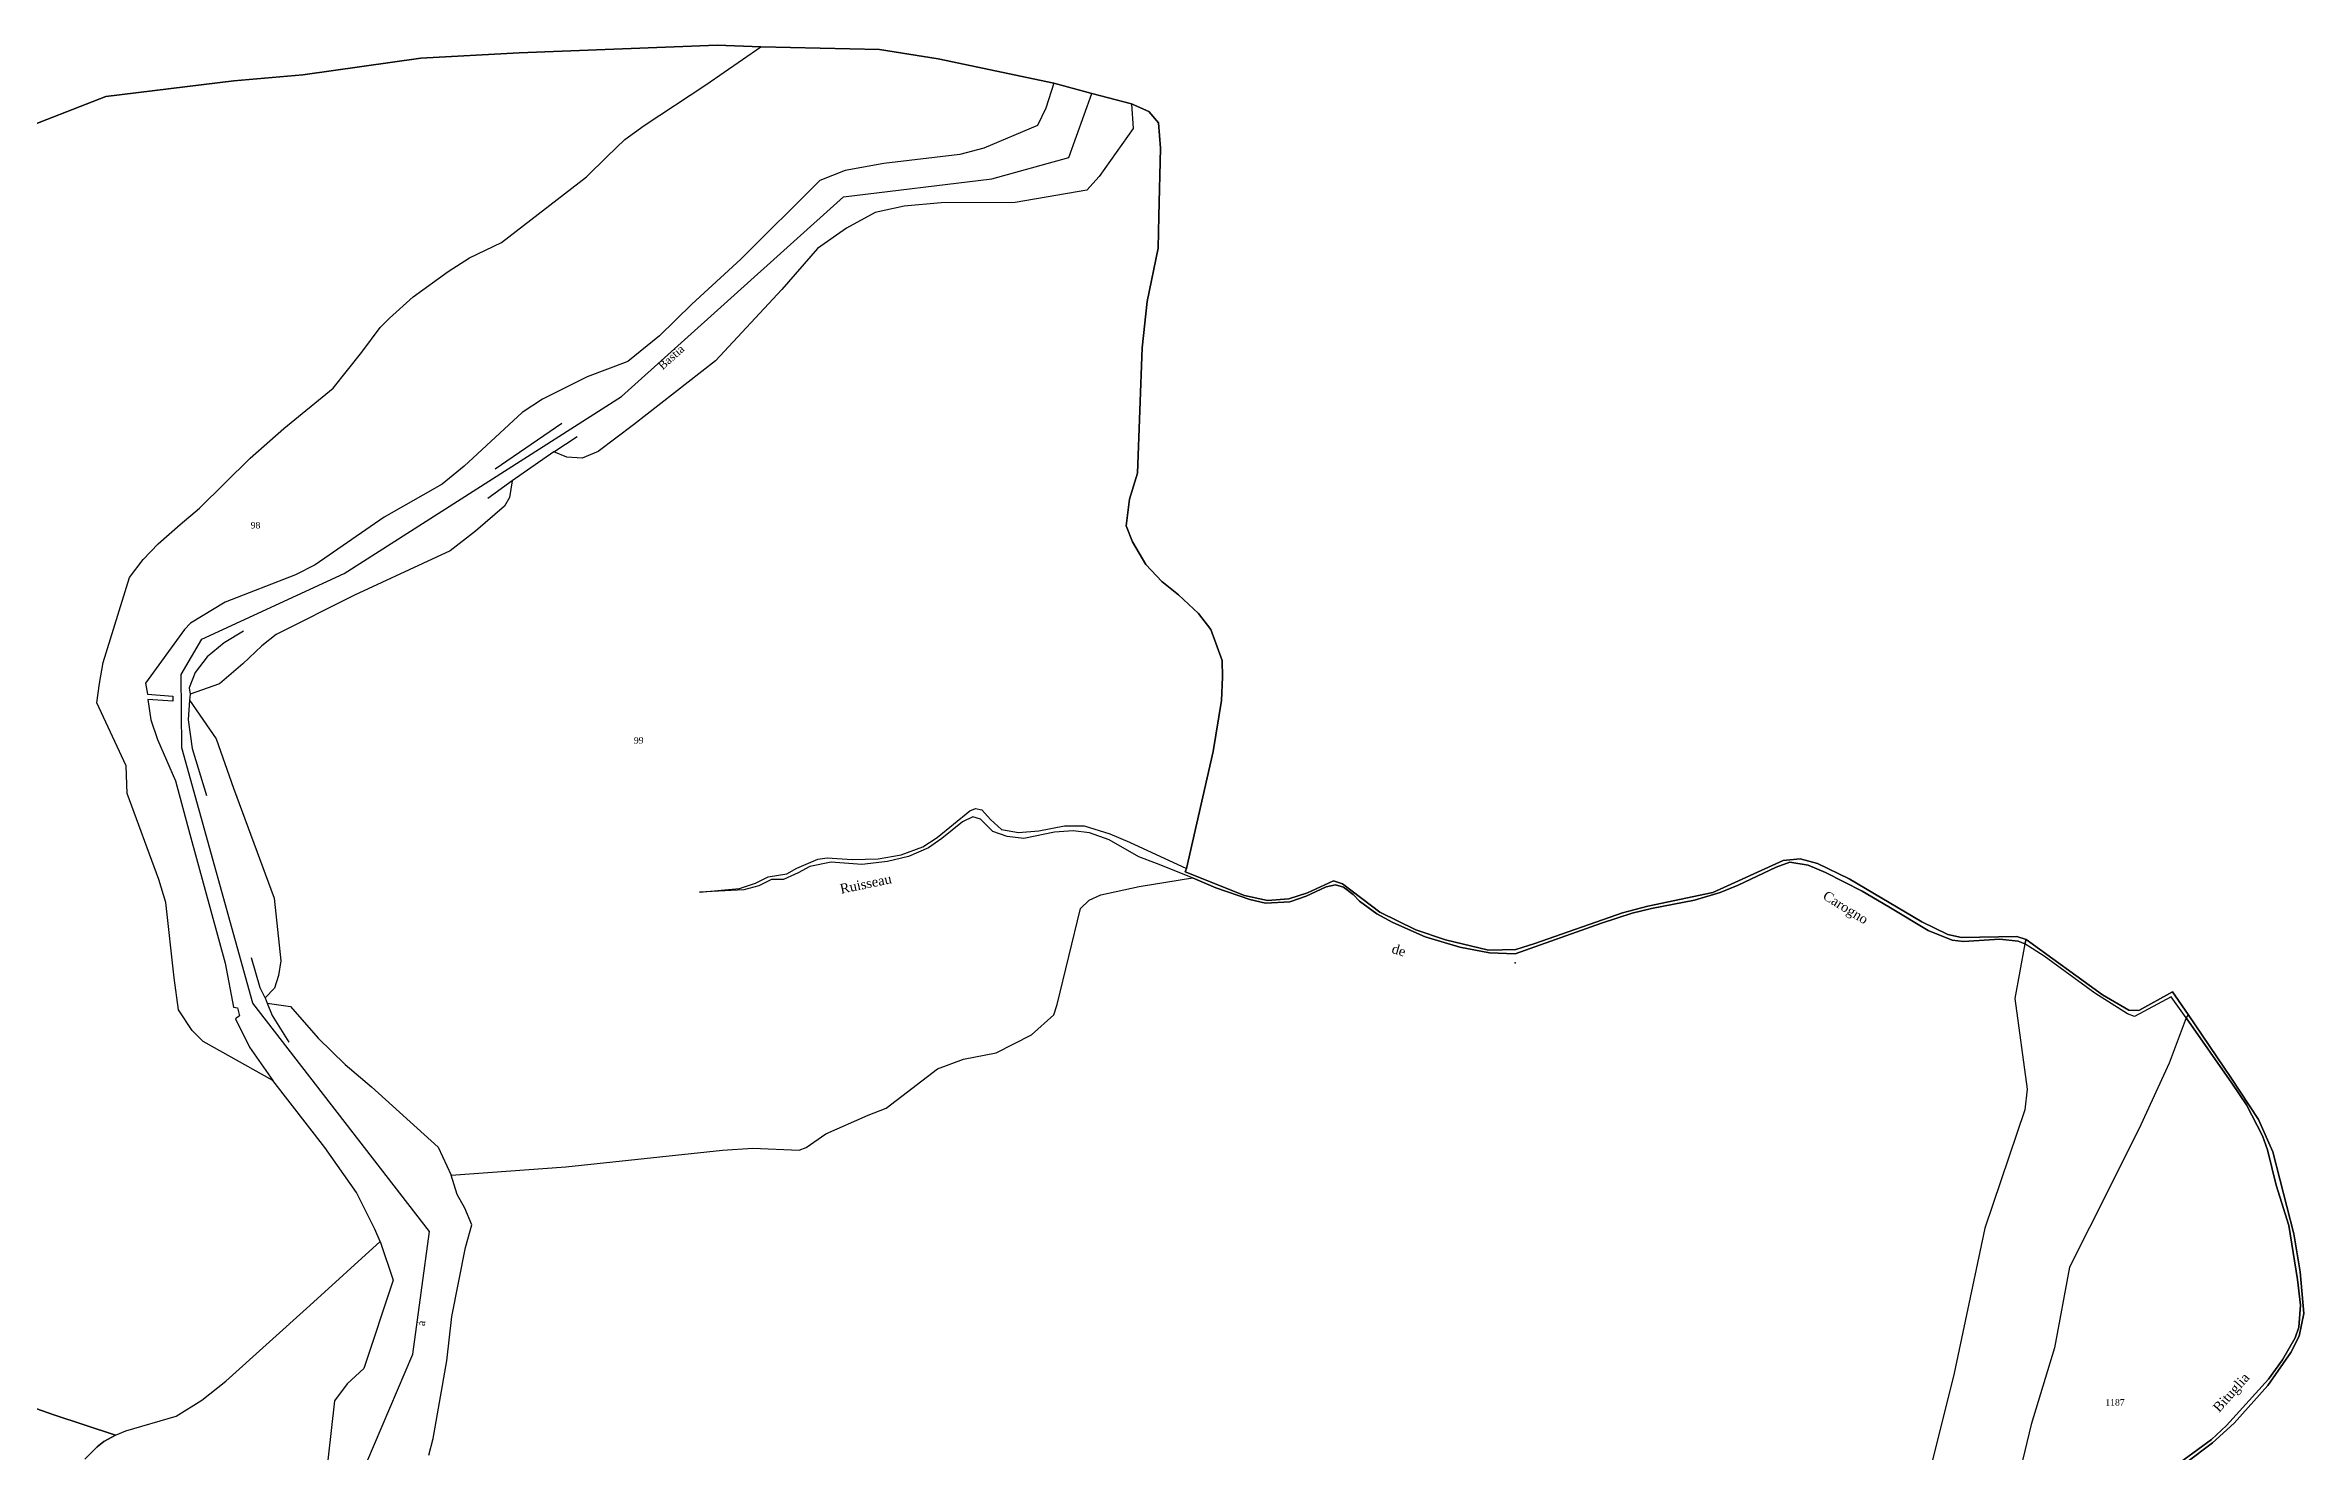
# Model space of a CAD drawing. Extents: x 1206804 to 1210977, y 6152742 to 6157901.
# Drawn here: x 1208532 to 1209237, y 6156231 to 6156670 of the extents above; entities that cross this region are included whole.
import ezdxf

# ---------------------------------------------------------------- set-up
doc = ezdxf.new("R2010")
doc.units = 0
doc.linetypes.add('CONTINU', pattern=[0])
doc.layers.get('0').update_dxf_attribs({"linetype": 'CONTINU'})
for name, color, linetype in [('1FLECHEFL', 7, 'CONTINU'), ('1LIEUDIT', 7, 'CONTINU'), ('1PARCELLE', 7, 'CONTINU'), ('1SECTION', 7, 'CONTINU'), ('1SUBDSECT', 7, 'CONTINU'), ('1TRONFLUV', 7, 'CONTINU'), ('1ZONCOMM', 7, 'CONTINU'), ('3PARCELLETEX', 7, 'CONTINU'), ('3PONT', 7, 'CONTINU'), ('3SENTIER', 7, 'CONTINU'), ('3TRONFLUVTEX', 7, 'CONTINU'), ('3ZONCOMMTEX', 7, 'CONTINU')]:
    doc.layers.add(name, color=color, linetype=linetype)
doc.styles.get("Standard").update_dxf_attribs({"font": 'Times New Roman'})

# ---------------------------------------------------------------- blocks, each defined once
blk = doc.blocks.new('FLECHRU1')
blk.add_point((0, 0))

msp = doc.modelspace()

# ---------------------------------------------------------------- linework, layer by layer
at = {"layer": '1LIEUDIT'}
for points in [[(1208517.68, 6156248.35), (1208534.2, 6156242.53), (1208553.45, 6156236.09), (1208556.76, 6156237.44), (1208572.42, 6156242.11), (1208580.52, 6156247.04), (1208587.96, 6156252.97), (1208614.25, 6156276.63), (1208636.17, 6156296.61), (1208634.57, 6156300.51), (1208628.8, 6156311.87), (1208618.91, 6156325.97), (1208602.7, 6156346.85), (1208602.7, 6156346.85), (1208580.87, 6156359.04), (1208577.42, 6156362.54), (1208573.2, 6156368.94), (1208571.79, 6156379), (1208569.26, 6156402.49), (1208567.08, 6156409.7), (1208557.15, 6156436.49), (1208556.78, 6156445.14), (1208547.65, 6156464.81), (1208548.46, 6156470.85), (1208549.63, 6156477.48), (1208557.84, 6156504.04), (1208562.19, 6156509.63), (1208566.82, 6156514.54), (1208573.66, 6156520.57), (1208579.73, 6156525.61), (1208595.55, 6156541.26), (1208606.06, 6156550.53), (1208621.55, 6156563.1), (1208630.47, 6156574.38), (1208636.24, 6156582.06), (1208639.16, 6156584.99), (1208646.49, 6156591.61), (1208657.43, 6156599.61), (1208664.15, 6156603.85), (1208674.1, 6156608.66), (1208700.69, 6156629.17), (1208707.13, 6156635.49), (1208712.7, 6156640.75), (1208718.7, 6156645.12), (1208737.98, 6156657.91), (1208755.19, 6156669.79), (1208741.55, 6156670.25), (1208679.66, 6156667.9), (1208648.95, 6156666.17), (1208612.02, 6156661.03), (1208590.52, 6156659.1), (1208550.46, 6156654.25), (1208521.62, 6156642.97)], [(1208543.92, 6156228.6), (1208547.75, 6156232.48), (1208549.84, 6156234.13), (1208553.45, 6156236.09), (1208556.76, 6156237.44), (1208572.42, 6156242.11), (1208580.52, 6156247.04), (1208587.96, 6156252.97), (1208614.25, 6156276.63), (1208636.17, 6156296.61), (1208634.57, 6156300.51), (1208628.8, 6156311.87), (1208618.91, 6156325.97), (1208602.7, 6156346.85), (1208602.7, 6156346.85), (1208580.87, 6156359.04), (1208577.42, 6156362.54), (1208573.2, 6156368.94), (1208571.79, 6156379), (1208569.26, 6156402.49), (1208567.08, 6156409.7), (1208557.15, 6156436.49), (1208556.78, 6156445.14), (1208547.65, 6156464.81), (1208548.46, 6156470.85), (1208549.63, 6156477.48), (1208557.84, 6156504.04), (1208562.19, 6156509.63), (1208566.82, 6156514.54), (1208573.66, 6156520.57), (1208579.73, 6156525.61), (1208595.55, 6156541.26), (1208606.06, 6156550.53), (1208621.55, 6156563.1), (1208630.47, 6156574.38), (1208636.24, 6156582.06), (1208639.16, 6156584.99), (1208646.49, 6156591.61), (1208657.43, 6156599.61), (1208664.15, 6156603.85), (1208674.1, 6156608.66), (1208700.69, 6156629.17), (1208707.13, 6156635.49), (1208712.7, 6156640.75), (1208718.7, 6156645.12), (1208737.98, 6156657.91), (1208755.19, 6156669.79), (1208792.22, 6156668.86), (1208810.56, 6156665.94), (1208846.71, 6156658.39), (1208858.59, 6156655.21), (1208871.01, 6156651.97), (1208876.41, 6156649.51), (1208879.46, 6156646.02), (1208880.06, 6156638.1), (1208879.55, 6156616.87), (1208879.32, 6156606.83), (1208875.92, 6156590.15), (1208874.35, 6156575.78), (1208872.86, 6156536.58), (1208870.34, 6156528.45), (1208869.28, 6156520.11), (1208871.31, 6156515.17), (1208875.42, 6156508.03), (1208880.48, 6156502.73), (1208885.63, 6156498.55), (1208891.94, 6156492.76), (1208895.79, 6156487.77), (1208899.27, 6156478.1), (1208899.4, 6156472.89), (1208899.14, 6156465.55), (1208896.49, 6156449.64), (1208888.14, 6156413.07), (1208887.74, 6156412.04), (1208906.31, 6156404.63), (1208913.48, 6156403.13), (1208920.16, 6156403.63), (1208925.97, 6156405.49), (1208934.12, 6156409.26), (1208936.92, 6156408.36), (1208948.54, 6156399.43), (1208959.81, 6156393.96), (1208969.07, 6156390.81), (1208982.51, 6156387.59), (1208991.07, 6156387.82), (1208997.04, 6156389.7), (1209024.4, 6156399.28), (1209032.28, 6156401.39), (1209052.59, 6156405.66), (1209074.64, 6156415.57), (1209079.87, 6156416.15), (1209085.38, 6156414.65), (1209095.18, 6156409.9), (1209117.91, 6156396.41), (1209126.04, 6156392.46), (1209130.36, 6156391.6), (1209147.6, 6156391.85), (1209150.53, 6156390.91), (1209174.39, 6156373.62), (1209182.65, 6156368.9), (1209185.76, 6156368.74), (1209196.31, 6156374.56), (1209201.14, 6156367.48), (1209214.53, 6156347.87), (1209223.09, 6156334.7), (1209227.58, 6156324.63), (1209234.18, 6156299.05), (1209236.15, 6156287.13), (1209237.3, 6156274.18), (1209235.85, 6156267.07), (1209233.22, 6156261.95), (1209226.07, 6156251.64), (1209215.54, 6156239.88), (1209208.81, 6156233.69), (1209183, 6156214.39)], [(1208360.39, 6156226.86), (1208372.9, 6156236.16), (1208377.17, 6156238.92), (1208386.62, 6156244.4), (1208394.67, 6156245.82), (1208400.14, 6156246.59), (1208409.33, 6156247.45), (1208414.57, 6156246.57), (1208434.28, 6156241.99), (1208467.03, 6156233.14), (1208497.2, 6156255.18), (1208499.97, 6156254.87), (1208503.62, 6156254.02), (1208517.68, 6156248.35), (1208534.2, 6156242.53), (1208553.45, 6156236.09), (1208549.84, 6156234.13), (1208547.75, 6156232.48), (1208543.92, 6156228.6)]]:
    msp.add_lwpolyline(points, dxfattribs=at)
at = {"layer": '1PARCELLE'}
for points in [[(1208517.68, 6156248.35), (1208534.2, 6156242.53), (1208553.45, 6156236.09), (1208556.76, 6156237.44), (1208572.42, 6156242.11), (1208580.52, 6156247.04), (1208587.96, 6156252.97), (1208614.25, 6156276.63), (1208636.17, 6156296.61), (1208634.57, 6156300.51), (1208628.8, 6156311.87), (1208618.91, 6156325.97), (1208602.7, 6156346.85), (1208580.87, 6156359.04), (1208577.42, 6156362.54), (1208573.2, 6156368.94), (1208571.79, 6156379), (1208569.26, 6156402.49), (1208567.08, 6156409.7), (1208557.15, 6156436.49), (1208556.78, 6156445.14), (1208547.65, 6156464.81), (1208548.46, 6156470.85), (1208549.63, 6156477.48), (1208557.84, 6156504.04), (1208562.19, 6156509.63), (1208566.82, 6156514.54), (1208573.66, 6156520.57), (1208579.73, 6156525.61), (1208595.55, 6156541.26), (1208606.06, 6156550.53), (1208621.55, 6156563.1), (1208630.47, 6156574.38), (1208636.24, 6156582.06), (1208639.16, 6156584.99), (1208646.49, 6156591.61), (1208657.43, 6156599.61), (1208664.15, 6156603.85), (1208674.1, 6156608.66), (1208700.69, 6156629.17), (1208707.13, 6156635.49), (1208712.7, 6156640.75), (1208718.7, 6156645.12), (1208737.98, 6156657.91), (1208755.19, 6156669.79), (1208741.55, 6156670.25), (1208679.66, 6156667.9), (1208648.95, 6156666.17), (1208612.02, 6156661.03), (1208590.52, 6156659.1), (1208550.46, 6156654.25), (1208521.62, 6156642.97)], [(1208651.4, 6156229.89), (1208652.79, 6156235.04), (1208657.03, 6156259.36), (1208658.61, 6156273.16), (1208662.91, 6156294.79), (1208664.85, 6156301.79), (1208662.64, 6156307.07), (1208660.28, 6156311.29), (1208658.36, 6156317.34), (1208694.22, 6156319.94), (1208743.22, 6156325.12), (1208752.6, 6156325.81), (1208767.16, 6156325.1), (1208769.27, 6156325.97), (1208775.43, 6156330.26), (1208788.72, 6156336.05), (1208794.34, 6156338.23), (1208810.36, 6156350.52), (1208818.48, 6156353.6), (1208828.67, 6156355.52), (1208839.7, 6156361.13), (1208846.72, 6156367.37), (1208847.71, 6156370.65), (1208855, 6156400.65), (1208857.7, 6156403.2), (1208861.43, 6156404.88), (1208873.36, 6156407.47), (1208890.04, 6156410.17), (1208897.35, 6156407.04), (1208907.95, 6156403.38), (1208912.88, 6156402.3), (1208920.45, 6156402.66), (1208925.58, 6156404.42), (1208931.84, 6156407.37), (1208934.77, 6156407.96), (1208937.18, 6156407.25), (1208940.25, 6156405.03), (1208942.18, 6156402.93), (1208947.65, 6156398.91), (1208952.59, 6156396.24), (1208962.73, 6156391.72), (1208973.55, 6156388.56), (1208982.79, 6156386.73), (1208990.85, 6156386.48), (1209017.79, 6156396.01), (1209027.4, 6156399.2), (1209033.42, 6156400.66), (1209046.88, 6156403.23), (1209054.92, 6156405.64), (1209060.56, 6156407.95), (1209072.38, 6156413.57), (1209076.65, 6156415.04), (1209082.43, 6156414.2), (1209087.86, 6156411.86), (1209099.32, 6156406.08), (1209107.64, 6156401.13), (1209119.93, 6156393.76), (1209127.41, 6156390.73), (1209130.97, 6156390.29), (1209142.32, 6156390.99), (1209148.07, 6156390.46), (1209150.1, 6156389.58), (1209147, 6156372.49), (1209150.83, 6156344.2), (1209150.12, 6156337.72), (1209137.66, 6156300.73), (1209128.08, 6156255.52), (1209118.52, 6156217.5)], [(1209187.14, 6156219.14), (1209208.47, 6156234.75), (1209213.11, 6156239.16), (1209226.24, 6156253.59), (1209230.62, 6156259.7), (1209234.63, 6156266.58), (1209235.75, 6156269.84), (1209236.22, 6156276.77), (1209235.31, 6156284.8), (1209232.62, 6156301.63), (1209228.68, 6156314.23), (1209225.97, 6156325.21), (1209224.35, 6156329.6), (1209219.4, 6156339.31), (1209214.78, 6156346.11), (1209214.78, 6156346.11), (1209200.52, 6156366.49), (1209195.24, 6156352.34), (1209186.33, 6156333.02), (1209176.61, 6156313.37), (1209164.06, 6156288.6), (1209159.37, 6156263.41), (1209152.09, 6156239.48), (1209148.81, 6156225.57)], [(1208543.92, 6156228.6), (1208547.75, 6156232.48), (1208549.84, 6156234.13), (1208553.45, 6156236.09), (1208553.45, 6156236.09), (1208556.76, 6156237.44), (1208572.42, 6156242.11), (1208580.52, 6156247.04), (1208587.96, 6156252.97), (1208614.25, 6156276.63), (1208636.17, 6156296.61), (1208640.26, 6156284.59), (1208631.1, 6156256.9), (1208625.87, 6156252.2), (1208621.89, 6156246.9), (1208618.09, 6156212.62)], [(1208543.92, 6156228.6), (1208547.75, 6156232.48), (1208549.84, 6156234.13), (1208553.45, 6156236.09), (1208534.2, 6156242.53), (1208517.68, 6156248.35), (1208503.62, 6156254.02), (1208499.97, 6156254.87), (1208497.2, 6156255.18), (1208467.03, 6156233.14), (1208434.28, 6156241.99), (1208414.57, 6156246.57), (1208409.33, 6156247.45), (1208400.14, 6156246.59), (1208394.67, 6156245.82), (1208386.62, 6156244.4), (1208377.17, 6156238.92), (1208372.9, 6156236.16), (1208360.39, 6156226.86)]]:
    msp.add_lwpolyline(points, dxfattribs=at)
for points in [[(1208602.7, 6156346.85), (1208580.87, 6156359.04), (1208577.42, 6156362.54), (1208573.2, 6156368.94), (1208571.79, 6156379), (1208569.26, 6156402.49), (1208567.08, 6156409.7), (1208557.15, 6156436.49), (1208556.78, 6156445.14), (1208547.65, 6156464.81), (1208548.46, 6156470.85), (1208549.63, 6156477.48), (1208557.84, 6156504.04), (1208562.19, 6156509.63), (1208566.82, 6156514.54), (1208573.66, 6156520.57), (1208579.73, 6156525.61), (1208595.55, 6156541.26), (1208606.06, 6156550.53), (1208621.55, 6156563.1), (1208630.47, 6156574.38), (1208636.24, 6156582.06), (1208639.16, 6156584.99), (1208646.49, 6156591.61), (1208657.43, 6156599.61), (1208664.15, 6156603.85), (1208674.1, 6156608.66), (1208700.69, 6156629.17), (1208707.13, 6156635.49), (1208712.7, 6156640.75), (1208718.7, 6156645.12), (1208737.98, 6156657.91), (1208755.19, 6156669.79), (1208792.22, 6156668.86), (1208810.56, 6156665.94), (1208846.71, 6156658.39), (1208844.16, 6156650.55), (1208841.55, 6156645.16), (1208824.78, 6156638.07), (1208817.31, 6156636.07), (1208793.54, 6156633.26), (1208781.49, 6156631.09), (1208773.58, 6156627.95), (1208748.91, 6156603.37), (1208733.58, 6156589.33), (1208723.53, 6156579.52), (1208713.54, 6156571.5), (1208700.87, 6156566.67), (1208686.94, 6156559.66), (1208680.62, 6156555.49), (1208662.47, 6156538.75), (1208655.58, 6156533.11), (1208637.47, 6156522.83), (1208615.91, 6156507.97), (1208609.69, 6156504.79), (1208587.81, 6156496.28), (1208576.93, 6156489.78), (1208575.05, 6156487.72), (1208562.83, 6156471.04), (1208563.51, 6156467.59), (1208571.39, 6156466.95), (1208571.41, 6156465.38), (1208563.59, 6156465.9), (1208564.53, 6156459.52), (1208566.66, 6156453.4), (1208572.25, 6156440.45), (1208576.71, 6156423.85), (1208587.77, 6156383.54), (1208590.39, 6156369.8), (1208591.57, 6156369.6), (1208592.22, 6156367.09), (1208591.02, 6156366.13), (1208595.36, 6156357.29), (1208602.7, 6156346.85)], [(1208890.04, 6156410.17), (1208878.78, 6156414.72), (1208873.3, 6156416.75), (1208864.02, 6156422.06), (1208857.84, 6156424.27), (1208852.74, 6156424.84), (1208846.91, 6156424.49), (1208837.33, 6156422.5), (1208832.11, 6156423.11), (1208827.67, 6156424.67), (1208823.79, 6156428.56), (1208821.4, 6156429.21), (1208818.17, 6156427.68), (1208811.74, 6156422.48), (1208807.57, 6156419.59), (1208801.3, 6156416.86), (1208794.7, 6156415.29), (1208786.69, 6156414.35), (1208777.09, 6156415.11), (1208770.48, 6156413.7), (1208766.86, 6156411.75), (1208762.25, 6156409.71), (1208758.51, 6156409.65), (1208754.56, 6156407.66), (1208749.84, 6156406.42), (1208735.94, 6156405.67), (1208748.45, 6156406.84), (1208753.45, 6156408.54), (1208757.43, 6156410.48), (1208763.31, 6156411.49), (1208766.42, 6156413.24), (1208772.96, 6156416), (1208775.91, 6156416.43), (1208783.69, 6156415.94), (1208791.83, 6156416.08), (1208799.04, 6156417.42), (1208805.78, 6156419.88), (1208810.26, 6156422.82), (1208820.43, 6156431.13), (1208822.21, 6156431.89), (1208824.2, 6156431.46), (1208826.87, 6156428.44), (1208830.36, 6156425.28), (1208835.65, 6156424.4), (1208842.02, 6156424.92), (1208850.02, 6156426.39), (1208856.2, 6156426.46), (1208864.24, 6156423.98), (1208870.33, 6156421.36), (1208888.14, 6156413.07), (1208896.49, 6156449.64), (1208899.14, 6156465.55), (1208899.4, 6156472.89), (1208899.27, 6156478.1), (1208895.79, 6156487.77), (1208891.94, 6156492.76), (1208885.63, 6156498.55), (1208880.48, 6156502.73), (1208875.42, 6156508.03), (1208871.31, 6156515.17), (1208869.28, 6156520.11), (1208870.34, 6156528.45), (1208872.86, 6156536.58), (1208874.35, 6156575.78), (1208875.92, 6156590.15), (1208879.32, 6156606.83), (1208879.55, 6156616.87), (1208880.06, 6156638.1), (1208879.46, 6156646.02), (1208876.41, 6156649.51), (1208871.01, 6156651.97), (1208871.46, 6156644.2), (1208860.83, 6156629.29), (1208857, 6156625.02), (1208834.67, 6156621.14), (1208811.5, 6156621), (1208799.94, 6156620.02), (1208790.85, 6156617.98), (1208781.87, 6156613.13), (1208772.84, 6156606.77), (1208761.74, 6156593.95), (1208740.97, 6156571.7), (1208715.31, 6156551.63), (1208704.34, 6156543.36), (1208699.27, 6156541.22), (1208694.53, 6156541.61), (1208690.44, 6156543.26), (1208677.46, 6156534.17), (1208676.57, 6156528.97), (1208675.07, 6156526.32), (1208666.01, 6156518.51), (1208658.04, 6156512.28), (1208628.14, 6156498.45), (1208603.7, 6156486.23), (1208599.22, 6156482.65), (1208593.24, 6156477.07), (1208586.03, 6156470.8), (1208576.78, 6156467.51), (1208576.59, 6156465.69), (1208585, 6156453.6), (1208590.33, 6156438.23), (1208603.12, 6156403.82), (1208605.12, 6156384.23), (1208604.39, 6156379.67), (1208603.14, 6156375.7), (1208600.23, 6156372.68), (1208600.86, 6156371.05), (1208608.14, 6156370.04), (1208616.87, 6156360.15), (1208625.22, 6156351.86), (1208633.47, 6156344.92), (1208654.28, 6156326.09), (1208658.36, 6156317.34), (1208694.22, 6156319.94), (1208743.22, 6156325.12), (1208752.6, 6156325.81), (1208767.16, 6156325.1), (1208769.27, 6156325.97), (1208775.43, 6156330.26), (1208788.72, 6156336.05), (1208794.34, 6156338.23), (1208810.36, 6156350.52), (1208818.48, 6156353.6), (1208828.67, 6156355.52), (1208839.7, 6156361.13), (1208846.72, 6156367.37), (1208847.71, 6156370.65), (1208855, 6156400.65), (1208857.7, 6156403.2), (1208861.43, 6156404.88), (1208873.36, 6156407.47), (1208890.04, 6156410.17)]]:
    msp.add_lwpolyline(points, close=True, dxfattribs=at)
at = {"layer": '1SECTION'}
msp.add_lwpolyline([(1209183, 6156214.39), (1209208.81, 6156233.69), (1209215.54, 6156239.88), (1209226.07, 6156251.64), (1209233.22, 6156261.95), (1209235.85, 6156267.07), (1209237.3, 6156274.18), (1209236.15, 6156287.13), (1209234.18, 6156299.05), (1209227.58, 6156324.63), (1209223.09, 6156334.7), (1209214.53, 6156347.87), (1209201.14, 6156367.48), (1209196.31, 6156374.56), (1209185.76, 6156368.74), (1209182.65, 6156368.9), (1209174.39, 6156373.62), (1209150.53, 6156390.91), (1209147.6, 6156391.85), (1209130.36, 6156391.6), (1209126.04, 6156392.46), (1209117.91, 6156396.41), (1209095.18, 6156409.9), (1209085.38, 6156414.65), (1209079.87, 6156416.15), (1209074.64, 6156415.57), (1209052.59, 6156405.66), (1209032.28, 6156401.39), (1209024.4, 6156399.28), (1208997.04, 6156389.7), (1208991.07, 6156387.82), (1208982.51, 6156387.59), (1208969.07, 6156390.81), (1208959.81, 6156393.96), (1208948.54, 6156399.43), (1208936.92, 6156408.36), (1208934.12, 6156409.26), (1208925.97, 6156405.49), (1208920.16, 6156403.63), (1208913.48, 6156403.13), (1208906.31, 6156404.63), (1208887.74, 6156412.04), (1208888.14, 6156413.07), (1208896.49, 6156449.64), (1208899.14, 6156465.55), (1208899.4, 6156472.89), (1208899.27, 6156478.1), (1208895.79, 6156487.77), (1208891.94, 6156492.76), (1208885.63, 6156498.55), (1208880.48, 6156502.73), (1208875.42, 6156508.03), (1208871.31, 6156515.17), (1208869.28, 6156520.11), (1208870.34, 6156528.45), (1208872.86, 6156536.58), (1208874.35, 6156575.78), (1208875.92, 6156590.15), (1208879.32, 6156606.83), (1208879.55, 6156616.87), (1208880.06, 6156638.1), (1208879.46, 6156646.02), (1208876.41, 6156649.51), (1208871.01, 6156651.97), (1208858.59, 6156655.21), (1208846.71, 6156658.39), (1208810.56, 6156665.94), (1208792.22, 6156668.86), (1208755.19, 6156669.79), (1208741.55, 6156670.25), (1208679.66, 6156667.9), (1208648.95, 6156666.17), (1208612.02, 6156661.03), (1208590.52, 6156659.1), (1208550.46, 6156654.25), (1208521.62, 6156642.97)], dxfattribs=at)
at = {"layer": '1SUBDSECT'}
msp.add_lwpolyline([(1208521.62, 6156642.97), (1208550.46, 6156654.25), (1208590.52, 6156659.1), (1208612.02, 6156661.03), (1208648.95, 6156666.17), (1208679.66, 6156667.9), (1208741.55, 6156670.25), (1208755.19, 6156669.79), (1208792.22, 6156668.86), (1208810.56, 6156665.94), (1208846.71, 6156658.39), (1208858.59, 6156655.21), (1208871.01, 6156651.97), (1208876.41, 6156649.51), (1208879.46, 6156646.02), (1208880.06, 6156638.1), (1208879.55, 6156616.87), (1208879.32, 6156606.83), (1208875.92, 6156590.15), (1208874.35, 6156575.78), (1208872.86, 6156536.58), (1208870.34, 6156528.45), (1208869.28, 6156520.11), (1208871.31, 6156515.17), (1208875.42, 6156508.03), (1208880.48, 6156502.73), (1208885.63, 6156498.55), (1208891.94, 6156492.76), (1208895.79, 6156487.77), (1208899.27, 6156478.1), (1208899.4, 6156472.89), (1208899.14, 6156465.55), (1208896.49, 6156449.64), (1208888.14, 6156413.07), (1208887.74, 6156412.04), (1208906.31, 6156404.63), (1208913.48, 6156403.13), (1208920.16, 6156403.63), (1208925.97, 6156405.49), (1208934.12, 6156409.26), (1208936.92, 6156408.36), (1208948.54, 6156399.43), (1208959.81, 6156393.96), (1208969.07, 6156390.81), (1208982.51, 6156387.59), (1208991.07, 6156387.82), (1208997.04, 6156389.7), (1209024.4, 6156399.28), (1209032.28, 6156401.39), (1209052.59, 6156405.66), (1209074.64, 6156415.57), (1209079.87, 6156416.15), (1209085.38, 6156414.65), (1209095.18, 6156409.9), (1209117.91, 6156396.41), (1209126.04, 6156392.46), (1209130.36, 6156391.6), (1209147.6, 6156391.85), (1209150.53, 6156390.91), (1209174.39, 6156373.62), (1209182.65, 6156368.9), (1209185.76, 6156368.74), (1209196.31, 6156374.56), (1209201.14, 6156367.48), (1209214.53, 6156347.87), (1209223.09, 6156334.7), (1209227.58, 6156324.63), (1209234.18, 6156299.05), (1209236.15, 6156287.13), (1209237.3, 6156274.18), (1209235.85, 6156267.07), (1209233.22, 6156261.95), (1209226.07, 6156251.64), (1209215.54, 6156239.88), (1209208.81, 6156233.69), (1209183, 6156214.39)], dxfattribs=at)
at = {"layer": '1TRONFLUV'}
msp.add_lwpolyline([(1209150.1, 6156389.58), (1209148.07, 6156390.46), (1209142.32, 6156390.99), (1209130.97, 6156390.29), (1209127.41, 6156390.73), (1209119.93, 6156393.76), (1209107.64, 6156401.13), (1209099.32, 6156406.08), (1209087.86, 6156411.86), (1209082.43, 6156414.2), (1209076.65, 6156415.04), (1209072.38, 6156413.57), (1209060.56, 6156407.95), (1209054.92, 6156405.64), (1209046.88, 6156403.23), (1209033.42, 6156400.66), (1209027.4, 6156399.2), (1209017.79, 6156396.01), (1208990.85, 6156386.48), (1208982.79, 6156386.73), (1208973.55, 6156388.56), (1208962.73, 6156391.72), (1208952.59, 6156396.24), (1208947.65, 6156398.91), (1208942.18, 6156402.93), (1208940.25, 6156405.03), (1208937.18, 6156407.25), (1208934.77, 6156407.96), (1208931.84, 6156407.37), (1208925.58, 6156404.42), (1208920.45, 6156402.66), (1208912.88, 6156402.3), (1208907.95, 6156403.38), (1208897.35, 6156407.04), (1208890.04, 6156410.17), (1208878.78, 6156414.72), (1208873.3, 6156416.75), (1208864.02, 6156422.06), (1208857.84, 6156424.27), (1208852.74, 6156424.84), (1208846.91, 6156424.49), (1208837.33, 6156422.5), (1208832.11, 6156423.11), (1208827.67, 6156424.67), (1208823.79, 6156428.56), (1208821.4, 6156429.21), (1208818.17, 6156427.68), (1208811.74, 6156422.48), (1208807.57, 6156419.59), (1208801.3, 6156416.86), (1208794.7, 6156415.29), (1208786.69, 6156414.35), (1208777.09, 6156415.11), (1208770.48, 6156413.7), (1208766.86, 6156411.75), (1208762.25, 6156409.71), (1208758.51, 6156409.65), (1208754.56, 6156407.66), (1208749.84, 6156406.42), (1208735.94, 6156405.67), (1208748.45, 6156406.84), (1208753.45, 6156408.54), (1208757.43, 6156410.48), (1208763.31, 6156411.49), (1208766.42, 6156413.24), (1208772.96, 6156416), (1208775.91, 6156416.43), (1208783.69, 6156415.94), (1208791.83, 6156416.08), (1208799.04, 6156417.42), (1208805.78, 6156419.88), (1208810.26, 6156422.82), (1208820.43, 6156431.13), (1208822.21, 6156431.89), (1208824.2, 6156431.46), (1208826.87, 6156428.44), (1208830.36, 6156425.28), (1208835.65, 6156424.4), (1208842.02, 6156424.92), (1208850.02, 6156426.39), (1208856.2, 6156426.46), (1208864.24, 6156423.98), (1208870.33, 6156421.36), (1208888.14, 6156413.07), (1208887.74, 6156412.04), (1208906.31, 6156404.63), (1208913.48, 6156403.13), (1208920.16, 6156403.63), (1208925.97, 6156405.49), (1208934.12, 6156409.26), (1208936.92, 6156408.36), (1208948.54, 6156399.43), (1208959.81, 6156393.96), (1208969.07, 6156390.81), (1208982.51, 6156387.59), (1208991.07, 6156387.82), (1208997.04, 6156389.7), (1209024.4, 6156399.28), (1209032.28, 6156401.39), (1209052.59, 6156405.66), (1209074.64, 6156415.57), (1209079.87, 6156416.15), (1209085.38, 6156414.65), (1209095.18, 6156409.9), (1209117.91, 6156396.41), (1209126.04, 6156392.46), (1209130.36, 6156391.6), (1209147.6, 6156391.85), (1209150.53, 6156390.91), (1209150.1, 6156389.58)], close=True, dxfattribs=at)
msp.add_lwpolyline([(1209183, 6156214.39), (1209208.81, 6156233.69), (1209215.54, 6156239.88), (1209226.07, 6156251.64), (1209233.22, 6156261.95), (1209235.85, 6156267.07), (1209237.3, 6156274.18), (1209236.15, 6156287.13), (1209234.18, 6156299.05), (1209227.58, 6156324.63), (1209223.09, 6156334.7), (1209214.53, 6156347.87), (1209201.14, 6156367.48), (1209200.52, 6156366.49), (1209214.78, 6156346.11), (1209219.4, 6156339.31), (1209224.35, 6156329.6), (1209225.97, 6156325.21), (1209228.68, 6156314.23), (1209232.62, 6156301.63), (1209235.31, 6156284.8), (1209236.22, 6156276.77), (1209235.75, 6156269.84), (1209234.63, 6156266.58), (1209230.62, 6156259.7), (1209226.24, 6156253.59), (1209213.11, 6156239.16), (1209208.47, 6156234.75), (1209187.14, 6156219.14)], dxfattribs=at)
at = {"layer": '1ZONCOMM'}
msp.add_lwpolyline([(1208622.4, 6156205.25), (1208646.44, 6156261.38), (1208651.57, 6156299.78), (1208596.42, 6156371.09), (1208574.19, 6156450.79), (1208574.01, 6156473.66), (1208580.46, 6156484.71), (1208624.97, 6156505.24), (1208711.58, 6156560.48), (1208781, 6156622.88), (1208827.36, 6156628.48), (1208851.42, 6156635.13), (1208858.59, 6156655.21)], dxfattribs=at)
at = {"layer": '3PONT'}
msp.add_lwpolyline([(1209195.8, 6156373.03), (1209184.4, 6156366.92), (1209182.17, 6156367.72), (1209171.95, 6156374.13), (1209156.11, 6156385.73), (1209150.1, 6156389.58), (1209150.53, 6156390.91), (1209174.39, 6156373.62), (1209182.65, 6156368.9), (1209185.76, 6156368.74), (1209196.31, 6156374.56), (1209201.14, 6156367.48), (1209200.52, 6156366.49), (1209195.8, 6156373.03)], close=True, dxfattribs=at)
at = {"layer": '3SENTIER'}
for points in [[(1208672.18, 6156537.99), (1208693, 6156552.24)], [(1208690.44, 6156543.26), (1208697.72, 6156548)], [(1208677.46, 6156534.17), (1208669.87, 6156528.7)], [(1208593.5, 6156487.25), (1208587.46, 6156483.56), (1208582.13, 6156479.22), (1208578.38, 6156474.37), (1208576.54, 6156469.51), (1208576.78, 6156467.51)], [(1208576.59, 6156465.69), (1208576.22, 6156459.57), (1208577.47, 6156450.6), (1208581.98, 6156435.92)], [(1208600.23, 6156372.68), (1208598.73, 6156375.88), (1208596.01, 6156385.18)], [(1208600.86, 6156371.05), (1208602.44, 6156367.23), (1208607.67, 6156358.9)]]:
    msp.add_lwpolyline(points, dxfattribs=at)

# ---------------------------------------------------------------- block references
at = {"layer": '1FLECHEFL', "rotation": 20.5}
msp.add_blockref('FLECHRU1', (1208990.88, 6156383.68), dxfattribs=at)

# ---------------------------------------------------------------- texts
at = {"layer": '3PARCELLETEX'}
for s, p in [('98', (1208595.74, 6156519.32)), ('99', (1208715.48, 6156452.12)), ('1187', (1209175.27, 6156245.39))]:
    msp.add_text(s, height=2, dxfattribs=at).set_placement(p)
at = {"layer": '3TRONFLUVTEX'}
for s, rotation, p in [('Ruisseau', 11.8, (1208780.22, 6156405.21)), ('Carogno', 328.2, (1209086.73, 6156403.81)), ('de', 343.2, (1208952.04, 6156386.8)), ('Bituglia', 48.3, (1209210.85, 6156243.04))]:
    msp.add_text(s, height=3, rotation=rotation, dxfattribs=at).set_placement(p)
at = {"layer": '3ZONCOMMTEX'}
for s, rotation, p in [('Bastia', 42, (1208724.47, 6156568.71)), ('à ', 82.4, (1208650.14, 6156270.11))]:
    msp.add_text(s, height=2.5, rotation=rotation, dxfattribs=at).set_placement(p)

doc.saveas('drawing.dxf')
